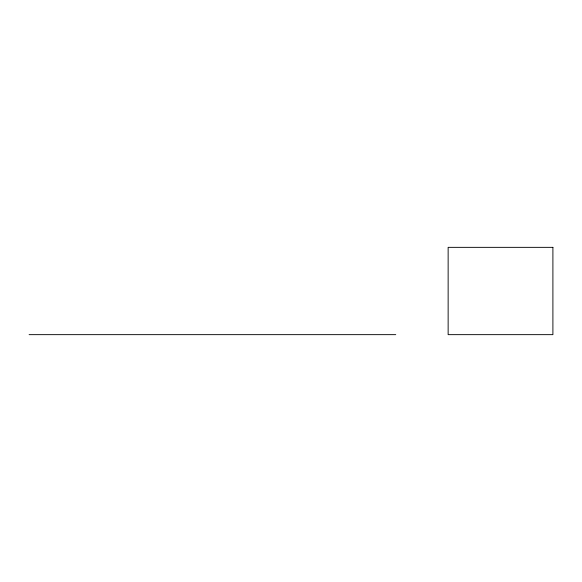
<?xml version="1.0" encoding="UTF-8"?>
<svg xmlns="http://www.w3.org/2000/svg" width="582" height="582" viewBox="0 0 582 582"><rect width="100%" height="100%" fill="white"/><g stroke="black" fill="none" stroke-linecap="round" stroke-linejoin="round"><path stroke-width="0.87" d="M29.1 334.65L395.76 334.65M552.9 247.35L448.14 247.35L448.14 334.65L552.9 334.65L552.9 247.35"/></g></svg>
